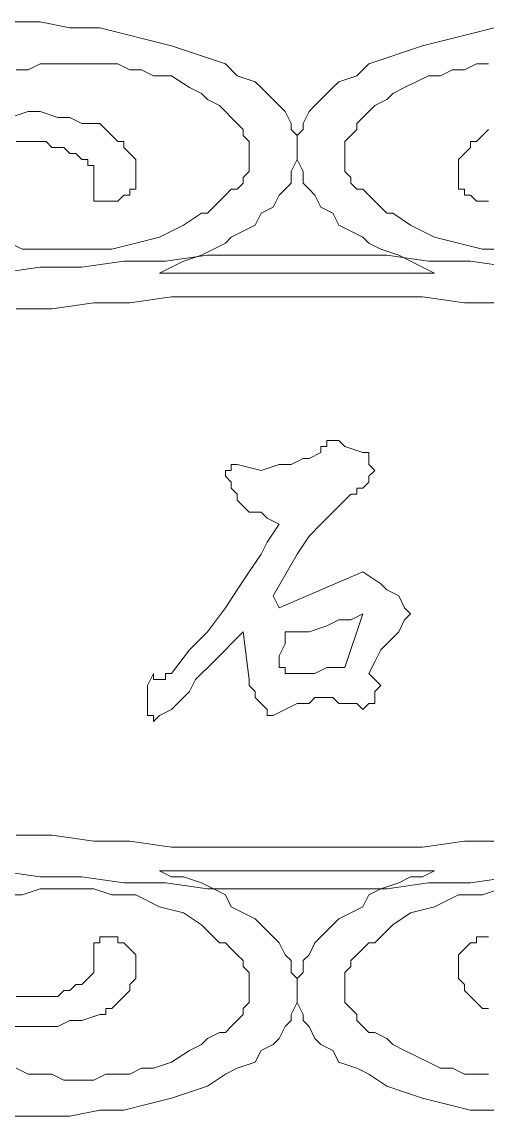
# Model space of a CAD drawing. Extents: x -66030 to 95157, y -13132 to 45879.
# Drawn here: x 863 to 1167, y 9827 to 10541 of the extents above; entities that cross this region are included whole.
import ezdxf

# ---------------------------------------------------------------- set-up
doc = ezdxf.new("R2010")
doc.units = 0
doc.header["$LTSCALE"] = 100
doc.header["$MEASUREMENT"] = 0
doc.layers.get('0').update_dxf_attribs({"linetype": 'CONTINUOUS'})

msp = doc.modelspace()

# ---------------------------------------------------------------- linework, layer by layer
at = {"lineweight": 0}
for points in [[(1172.11, 10537.47), (1156.49, 10533.56), (1140.86, 10529.65), (1125.24, 10525.75), (1113.52, 10521.84), (1101.8, 10517.94), (1090.09, 10514.03), (1082.27, 10506.22), (1070.56, 10502.31), (1066.65, 10498.41), (1058.84, 10490.59), (1054.93, 10486.69), (1051.03, 10482.78), (1047.12, 10474.97), (1047.12, 10471.06), (1043.21, 10467.16), (1043.21, 10459.35), (1043.21, 10459.35), (1043.21, 10459.35), (1043.21, 10459.35), (1043.21, 10459.35), (1043.21, 10459.35), (1043.21, 10467.16), (1039.31, 10471.06), (1039.31, 10474.97), (1035.4, 10482.78), (1031.5, 10486.69), (1027.59, 10490.59), (1019.78, 10498.41), (1015.87, 10502.31), (1004.15, 10506.22), (996.34, 10514.03), (984.62, 10517.94), (972.91, 10521.84), (961.19, 10525.75), (945.56, 10529.65), (929.94, 10533.56), (914.32, 10537.47), (894.79, 10537.47), (875.26, 10541.37), (855.73, 10541.37)], [(1172.11, 10537.47), (1156.49, 10533.56), (1140.86, 10529.65), (1125.24, 10525.75), (1113.52, 10521.84), (1101.8, 10517.94), (1090.09, 10514.03), (1082.27, 10506.22), (1070.56, 10502.31), (1066.65, 10498.41), (1058.84, 10490.59), (1054.93, 10486.69), (1051.03, 10482.78), (1047.12, 10474.97), (1047.12, 10471.06), (1043.21, 10467.16), (1043.21, 10459.35), (1043.21, 10459.35), (1043.21, 10459.35), (1043.21, 10459.35), (1043.21, 10459.35), (1043.21, 10459.35), (1043.21, 10467.16), (1039.31, 10471.06), (1039.31, 10474.97), (1035.4, 10482.78), (1031.5, 10486.69), (1027.59, 10490.59), (1019.78, 10498.41), (1015.87, 10502.31), (1004.15, 10506.22), (996.34, 10514.03), (984.62, 10517.94), (972.91, 10521.84), (961.19, 10525.75), (945.56, 10529.65), (929.94, 10533.56), (914.32, 10537.47), (894.79, 10537.47), (875.26, 10541.37), (855.73, 10541.37)], [(859.63, 10510.12), (867.45, 10510.12), (875.26, 10514.03), (883.07, 10514.03), (890.88, 10514.03), (898.69, 10514.03), (906.5, 10514.03), (910.41, 10514.03), (918.22, 10514.03), (926.03, 10514.03), (933.85, 10510.12), (941.66, 10510.12), (949.47, 10506.22), (961.19, 10506.22), (972.91, 10498.41), (980.72, 10494.5), (984.62, 10490.59), (992.44, 10486.69), (996.34, 10482.78), (1000.25, 10478.88), (1004.15, 10474.97), (1008.06, 10471.06), (1008.06, 10467.16), (1011.97, 10463.25), (1011.97, 10459.35), (1011.97, 10455.44), (1011.97, 10455.44), (1011.97, 10451.54), (1011.97, 10447.63), (1011.97, 10443.72), (1008.06, 10439.82), (1008.06, 10435.91), (1004.15, 10432.01), (1000.25, 10432.01), (996.34, 10428.1), (992.44, 10424.19), (988.53, 10420.29), (984.62, 10416.38), (980.72, 10416.38), (969, 10408.57), (953.38, 10400.76), (937.75, 10396.85), (922.13, 10392.95), (910.41, 10392.95), (898.69, 10392.95), (886.98, 10392.95), (875.26, 10392.95), (863.54, 10392.95), (855.73, 10396.85)], [(859.63, 10510.12), (867.45, 10510.12), (875.26, 10514.03), (883.07, 10514.03), (890.88, 10514.03), (898.69, 10514.03), (906.5, 10514.03), (910.41, 10514.03), (918.22, 10514.03), (926.03, 10514.03), (933.85, 10510.12), (941.66, 10510.12), (949.47, 10506.22), (961.19, 10506.22), (972.91, 10498.41), (980.72, 10494.5), (984.62, 10490.59), (992.44, 10486.69), (996.34, 10482.78), (1000.25, 10478.88), (1004.15, 10474.97), (1008.06, 10471.06), (1008.06, 10467.16), (1011.97, 10463.25), (1011.97, 10459.35), (1011.97, 10455.44), (1011.97, 10455.44), (1011.97, 10451.54), (1011.97, 10447.63), (1011.97, 10443.72), (1008.06, 10439.82), (1008.06, 10435.91), (1004.15, 10432.01), (1000.25, 10432.01), (996.34, 10428.1), (992.44, 10424.19), (988.53, 10420.29), (984.62, 10416.38), (980.72, 10416.38), (969, 10408.57), (953.38, 10400.76), (937.75, 10396.85), (922.13, 10392.95), (910.41, 10392.95), (898.69, 10392.95), (886.98, 10392.95), (875.26, 10392.95), (863.54, 10392.95), (855.73, 10396.85)], [(1168.2, 10514.03), (1160.39, 10514.03), (1152.58, 10510.12), (1144.77, 10510.12), (1136.96, 10506.22), (1129.15, 10506.22), (1113.52, 10498.41), (1105.71, 10494.5), (1101.8, 10490.59), (1093.99, 10486.69), (1090.09, 10482.78), (1086.18, 10478.88), (1082.27, 10474.97), (1082.27, 10471.06), (1078.37, 10467.16), (1074.46, 10463.25), (1074.46, 10459.35), (1074.46, 10455.44), (1074.46, 10455.44), (1074.46, 10451.54), (1074.46, 10447.63), (1074.46, 10443.72), (1078.37, 10439.82), (1078.37, 10435.91), (1082.27, 10432.01), (1086.18, 10432.01), (1090.09, 10428.1), (1093.99, 10424.19), (1097.9, 10420.29), (1101.8, 10416.38), (1105.71, 10416.38), (1117.43, 10408.57), (1133.05, 10400.76), (1148.67, 10396.85), (1164.3, 10392.95), (1176.02, 10392.95)], [(1168.2, 10514.03), (1160.39, 10514.03), (1152.58, 10510.12), (1144.77, 10510.12), (1136.96, 10506.22), (1129.15, 10506.22), (1113.52, 10498.41), (1105.71, 10494.5), (1101.8, 10490.59), (1093.99, 10486.69), (1090.09, 10482.78), (1086.18, 10478.88), (1082.27, 10474.97), (1082.27, 10471.06), (1078.37, 10467.16), (1074.46, 10463.25), (1074.46, 10459.35), (1074.46, 10455.44), (1074.46, 10455.44), (1074.46, 10451.54), (1074.46, 10447.63), (1074.46, 10443.72), (1078.37, 10439.82), (1078.37, 10435.91), (1082.27, 10432.01), (1086.18, 10432.01), (1090.09, 10428.1), (1093.99, 10424.19), (1097.9, 10420.29), (1101.8, 10416.38), (1105.71, 10416.38), (1117.43, 10408.57), (1133.05, 10400.76), (1148.67, 10396.85), (1164.3, 10392.95), (1176.02, 10392.95)], [(859.63, 10463.25), (863.54, 10463.25), (871.35, 10463.25), (875.26, 10463.25), (879.16, 10463.25), (883.07, 10459.35), (886.98, 10459.35), (890.88, 10459.35), (894.79, 10455.44), (898.69, 10455.44), (902.6, 10451.54), (906.5, 10451.54), (906.5, 10447.63), (910.41, 10447.63), (910.41, 10443.72), (910.41, 10439.82), (910.41, 10439.82), (910.41, 10435.91), (910.41, 10432.01), (910.41, 10428.1), (910.41, 10428.1), (910.41, 10424.19), (914.32, 10424.19), (914.32, 10424.19), (918.22, 10424.19), (918.22, 10424.19), (922.13, 10424.19), (926.03, 10424.19), (926.03, 10424.19), (929.94, 10428.1), (933.85, 10428.1), (933.85, 10432.01), (937.75, 10432.01), (937.75, 10435.91), (937.75, 10439.82), (937.75, 10443.72), (937.75, 10447.63), (937.75, 10451.54), (933.85, 10455.44), (933.85, 10455.44), (929.94, 10459.35), (929.94, 10463.25), (926.03, 10463.25), (922.13, 10467.16), (918.22, 10471.06), (918.22, 10471.06), (914.32, 10474.97), (902.6, 10474.97), (894.79, 10478.88), (886.98, 10478.88), (875.26, 10482.78), (867.45, 10482.78), (855.73, 10478.88)], [(859.63, 10463.25), (863.54, 10463.25), (871.35, 10463.25), (875.26, 10463.25), (879.16, 10463.25), (883.07, 10459.35), (886.98, 10459.35), (890.88, 10459.35), (894.79, 10455.44), (898.69, 10455.44), (902.6, 10451.54), (906.5, 10451.54), (906.5, 10447.63), (910.41, 10447.63), (910.41, 10443.72), (910.41, 10439.82), (910.41, 10439.82), (910.41, 10435.91), (910.41, 10432.01), (910.41, 10428.1), (910.41, 10428.1), (910.41, 10424.19), (914.32, 10424.19), (914.32, 10424.19), (918.22, 10424.19), (918.22, 10424.19), (922.13, 10424.19), (926.03, 10424.19), (926.03, 10424.19), (929.94, 10428.1), (933.85, 10428.1), (933.85, 10432.01), (937.75, 10432.01), (937.75, 10435.91), (937.75, 10439.82), (937.75, 10443.72), (937.75, 10447.63), (937.75, 10451.54), (933.85, 10455.44), (933.85, 10455.44), (929.94, 10459.35), (929.94, 10463.25), (926.03, 10463.25), (922.13, 10467.16), (918.22, 10471.06), (918.22, 10471.06), (914.32, 10474.97), (902.6, 10474.97), (894.79, 10478.88), (886.98, 10478.88), (875.26, 10482.78), (867.45, 10482.78), (855.73, 10478.88)], [(1168.2, 10424.19), (1164.3, 10424.19), (1160.39, 10424.19), (1160.39, 10424.19), (1156.49, 10428.1), (1152.58, 10428.1), (1152.58, 10432.01), (1148.67, 10432.01), (1148.67, 10435.91), (1148.67, 10439.82), (1148.67, 10443.72), (1148.67, 10447.63), (1148.67, 10451.54), (1152.58, 10455.44), (1152.58, 10455.44), (1156.49, 10459.35), (1156.49, 10463.25), (1160.39, 10463.25), (1164.3, 10467.16), (1168.2, 10471.06)], [(1168.2, 10424.19), (1164.3, 10424.19), (1160.39, 10424.19), (1160.39, 10424.19), (1156.49, 10428.1), (1152.58, 10428.1), (1152.58, 10432.01), (1148.67, 10432.01), (1148.67, 10435.91), (1148.67, 10439.82), (1148.67, 10443.72), (1148.67, 10447.63), (1148.67, 10451.54), (1152.58, 10455.44), (1152.58, 10455.44), (1156.49, 10459.35), (1156.49, 10463.25), (1160.39, 10463.25), (1164.3, 10467.16), (1168.2, 10471.06)], [(1043.21, 10459.35), (1043.21, 10455.44), (1043.21, 10455.44), (1043.21, 10451.54), (1039.31, 10443.72), (1039.31, 10435.91), (1035.4, 10432.01), (1031.5, 10428.1), (1027.59, 10420.29), (1019.78, 10416.38), (1015.87, 10408.57), (1008.06, 10404.66), (1000.25, 10400.76), (996.34, 10396.85), (988.53, 10392.95), (980.72, 10389.04), (969, 10385.13), (961.19, 10381.23), (953.38, 10377.32), (1043.21, 10377.32), (1133.05, 10377.32), (1125.24, 10381.23), (1117.43, 10385.13), (1109.62, 10389.04), (1097.9, 10392.95), (1090.09, 10396.85), (1086.18, 10400.76), (1078.37, 10404.66), (1070.56, 10408.57), (1066.65, 10416.38), (1058.84, 10420.29), (1054.93, 10428.1), (1051.03, 10432.01), (1047.12, 10435.91), (1047.12, 10443.72), (1043.21, 10451.54), (1043.21, 10455.44), (1043.21, 10455.44), (1043.21, 10455.44), (1043.21, 10455.44), (1043.21, 10455.44), (1043.21, 10455.44), (1043.21, 10455.44), (1043.21, 10455.44), (1043.21, 10455.44), (1043.21, 10455.44), (1043.21, 10455.44), (1043.21, 10455.44), (1043.21, 10455.44), (1043.21, 10455.44), (1043.21, 10455.44), (1043.21, 10455.44)], [(1183.83, 10381.23), (1156.49, 10385.13), (1129.15, 10385.13), (1101.8, 10389.04), (1074.46, 10389.04), (1043.21, 10389.04), (1015.87, 10389.04), (984.62, 10389.04), (957.28, 10385.13), (929.94, 10385.13), (902.6, 10381.23), (875.26, 10381.23), (847.92, 10377.32)], [(1179.92, 10357.79), (1152.58, 10357.79), (1125.24, 10361.7), (1097.9, 10361.7), (1070.56, 10361.7), (1043.21, 10361.7), (1015.87, 10361.7), (988.53, 10361.7), (961.19, 10361.7), (933.85, 10357.79), (910.41, 10357.79), (883.07, 10353.89), (859.63, 10353.89)], [(859.63, 10010.16), (883.07, 10010.16), (910.41, 10006.25), (933.85, 10006.25), (961.19, 10002.35), (988.53, 10002.35), (1015.87, 10002.35), (1043.21, 10002.35), (1043.21, 10002.35), (1070.56, 10002.35), (1097.9, 10002.35), (1125.24, 10002.35), (1152.58, 10006.25), (1179.92, 10006.25)], [(847.92, 9986.72), (875.26, 9982.82), (902.6, 9982.82), (929.94, 9978.91), (957.28, 9978.91), (984.62, 9975.01), (1015.87, 9975.01), (1043.21, 9975.01), (1043.21, 9975.01), (1074.46, 9975.01), (1101.8, 9975.01), (1129.15, 9978.91), (1156.49, 9978.91), (1183.83, 9982.82)], [(859.63, 9857.83), (867.45, 9853.92), (875.26, 9853.92), (883.07, 9853.92), (890.88, 9850.02), (898.69, 9850.02), (906.5, 9850.02), (910.41, 9850.02), (918.22, 9853.92), (926.03, 9853.92), (933.85, 9853.92), (941.66, 9857.83), (949.47, 9857.83), (961.19, 9861.73), (972.91, 9869.55), (980.72, 9873.45), (984.62, 9877.36), (992.44, 9881.26), (996.34, 9881.26), (1000.25, 9885.17), (1004.15, 9889.08), (1008.06, 9892.98), (1008.06, 9896.89), (1011.97, 9900.79), (1011.97, 9904.7), (1011.97, 9908.61), (1011.97, 9912.51), (1011.97, 9916.42), (1011.97, 9920.32), (1011.97, 9920.32), (1008.06, 9924.23), (1008.06, 9928.14), (1004.15, 9932.04), (1000.25, 9935.95), (996.34, 9939.85), (992.44, 9939.85), (988.53, 9943.76), (984.62, 9947.67), (980.72, 9951.57), (969, 9959.38), (953.38, 9963.29), (937.75, 9971.1), (922.13, 9971.1), (910.41, 9975.01), (898.69, 9975.01), (886.98, 9975.01), (875.26, 9975.01), (863.54, 9971.1), (855.73, 9971.1)], [(859.63, 9857.83), (867.45, 9853.92), (875.26, 9853.92), (883.07, 9853.92), (890.88, 9850.02), (898.69, 9850.02), (906.5, 9850.02), (910.41, 9850.02), (918.22, 9853.92), (926.03, 9853.92), (933.85, 9853.92), (941.66, 9857.83), (949.47, 9857.83), (961.19, 9861.73), (972.91, 9869.55), (980.72, 9873.45), (984.62, 9877.36), (992.44, 9881.26), (996.34, 9881.26), (1000.25, 9885.17), (1004.15, 9889.08), (1008.06, 9892.98), (1008.06, 9896.89), (1011.97, 9900.79), (1011.97, 9904.7), (1011.97, 9908.61), (1011.97, 9912.51), (1011.97, 9916.42), (1011.97, 9920.32), (1011.97, 9920.32), (1008.06, 9924.23), (1008.06, 9928.14), (1004.15, 9932.04), (1000.25, 9935.95), (996.34, 9939.85), (992.44, 9939.85), (988.53, 9943.76), (984.62, 9947.67), (980.72, 9951.57), (969, 9959.38), (953.38, 9963.29), (937.75, 9971.1), (922.13, 9971.1), (910.41, 9975.01), (898.69, 9975.01), (886.98, 9975.01), (875.26, 9975.01), (863.54, 9971.1), (855.73, 9971.1)], [(1168.2, 9853.92), (1160.39, 9853.92), (1152.58, 9853.92), (1144.77, 9857.83), (1136.96, 9857.83), (1129.15, 9861.73), (1113.52, 9869.55), (1105.71, 9873.45), (1101.8, 9877.36), (1093.99, 9881.26), (1090.09, 9881.26), (1086.18, 9885.17), (1082.27, 9889.08), (1082.27, 9892.98), (1078.37, 9896.89), (1074.46, 9900.79), (1074.46, 9904.7), (1074.46, 9908.61), (1074.46, 9912.51), (1074.46, 9916.42), (1074.46, 9920.32), (1074.46, 9920.32), (1078.37, 9924.23), (1078.37, 9928.14), (1082.27, 9932.04), (1086.18, 9935.95), (1090.09, 9939.85), (1093.99, 9939.85), (1097.9, 9943.76), (1101.8, 9947.67), (1105.71, 9951.57), (1117.43, 9959.38), (1133.05, 9963.29), (1148.67, 9971.1), (1164.3, 9971.1), (1176.02, 9975.01)], [(1168.2, 9853.92), (1160.39, 9853.92), (1152.58, 9853.92), (1144.77, 9857.83), (1136.96, 9857.83), (1129.15, 9861.73), (1113.52, 9869.55), (1105.71, 9873.45), (1101.8, 9877.36), (1093.99, 9881.26), (1090.09, 9881.26), (1086.18, 9885.17), (1082.27, 9889.08), (1082.27, 9892.98), (1078.37, 9896.89), (1074.46, 9900.79), (1074.46, 9904.7), (1074.46, 9908.61), (1074.46, 9912.51), (1074.46, 9916.42), (1074.46, 9920.32), (1074.46, 9920.32), (1078.37, 9924.23), (1078.37, 9928.14), (1082.27, 9932.04), (1086.18, 9935.95), (1090.09, 9939.85), (1093.99, 9939.85), (1097.9, 9943.76), (1101.8, 9947.67), (1105.71, 9951.57), (1117.43, 9959.38), (1133.05, 9963.29), (1148.67, 9971.1), (1164.3, 9971.1), (1176.02, 9975.01)], [(859.63, 9904.7), (863.54, 9904.7), (871.35, 9904.7), (875.26, 9904.7), (879.16, 9904.7), (883.07, 9904.7), (886.98, 9904.7), (890.88, 9908.61), (894.79, 9908.61), (898.69, 9912.51), (902.6, 9912.51), (906.5, 9916.42), (906.5, 9916.42), (910.41, 9920.32), (910.41, 9920.32), (910.41, 9924.23), (910.41, 9928.14), (910.41, 9928.14), (910.41, 9932.04), (910.41, 9935.95), (910.41, 9939.85), (910.41, 9939.85), (914.32, 9939.85), (914.32, 9943.76), (918.22, 9943.76), (918.22, 9943.76), (922.13, 9943.76), (926.03, 9943.76), (926.03, 9939.85), (929.94, 9939.85), (933.85, 9935.95), (933.85, 9935.95), (937.75, 9932.04), (937.75, 9928.14), (937.75, 9928.14), (937.75, 9924.23), (937.75, 9920.32), (937.75, 9916.42), (933.85, 9912.51), (933.85, 9908.61), (929.94, 9904.7), (929.94, 9904.7), (926.03, 9900.79), (922.13, 9896.89), (918.22, 9896.89), (918.22, 9892.98), (914.32, 9892.98), (902.6, 9889.08), (894.79, 9889.08), (886.98, 9885.17), (875.26, 9885.17), (867.45, 9885.17), (855.73, 9885.17)], [(859.63, 9904.7), (863.54, 9904.7), (871.35, 9904.7), (875.26, 9904.7), (879.16, 9904.7), (883.07, 9904.7), (886.98, 9904.7), (890.88, 9908.61), (894.79, 9908.61), (898.69, 9912.51), (902.6, 9912.51), (906.5, 9916.42), (906.5, 9916.42), (910.41, 9920.32), (910.41, 9920.32), (910.41, 9924.23), (910.41, 9928.14), (910.41, 9928.14), (910.41, 9932.04), (910.41, 9935.95), (910.41, 9939.85), (910.41, 9939.85), (914.32, 9939.85), (914.32, 9943.76), (918.22, 9943.76), (918.22, 9943.76), (922.13, 9943.76), (926.03, 9943.76), (926.03, 9939.85), (929.94, 9939.85), (933.85, 9935.95), (933.85, 9935.95), (937.75, 9932.04), (937.75, 9928.14), (937.75, 9928.14), (937.75, 9924.23), (937.75, 9920.32), (937.75, 9916.42), (933.85, 9912.51), (933.85, 9908.61), (929.94, 9904.7), (929.94, 9904.7), (926.03, 9900.79), (922.13, 9896.89), (918.22, 9896.89), (918.22, 9892.98), (914.32, 9892.98), (902.6, 9889.08), (894.79, 9889.08), (886.98, 9885.17), (875.26, 9885.17), (867.45, 9885.17), (855.73, 9885.17)], [(1168.2, 9943.76), (1164.3, 9943.76), (1160.39, 9943.76), (1160.39, 9939.85), (1156.49, 9939.85), (1152.58, 9935.95), (1152.58, 9935.95), (1148.67, 9932.04), (1148.67, 9928.14), (1148.67, 9928.14), (1148.67, 9924.23), (1148.67, 9920.32), (1148.67, 9916.42), (1152.58, 9912.51), (1152.58, 9908.61), (1156.49, 9904.7), (1156.49, 9904.7), (1160.39, 9900.79), (1164.3, 9896.89), (1168.2, 9896.89)], [(1168.2, 9943.76), (1164.3, 9943.76), (1160.39, 9943.76), (1160.39, 9939.85), (1156.49, 9939.85), (1152.58, 9935.95), (1152.58, 9935.95), (1148.67, 9932.04), (1148.67, 9928.14), (1148.67, 9928.14), (1148.67, 9924.23), (1148.67, 9920.32), (1148.67, 9916.42), (1152.58, 9912.51), (1152.58, 9908.61), (1156.49, 9904.7), (1156.49, 9904.7), (1160.39, 9900.79), (1164.3, 9896.89), (1168.2, 9896.89)], [(1043.21, 9908.61), (1043.21, 9908.61), (1043.21, 9908.61), (1043.21, 9904.7)], [(855.73, 9826.58), (875.26, 9826.58), (894.79, 9826.58), (914.32, 9830.49), (929.94, 9830.49), (945.56, 9834.39), (961.19, 9838.3), (972.91, 9842.2), (984.62, 9846.11), (996.34, 9853.92), (1004.15, 9857.83), (1015.87, 9861.73), (1019.78, 9869.55), (1027.59, 9873.45), (1031.5, 9877.36), (1035.4, 9885.17), (1039.31, 9889.08), (1039.31, 9892.98), (1043.21, 9900.79), (1043.21, 9904.7), (1043.21, 9904.7), (1043.21, 9904.7), (1043.21, 9904.7), (1043.21, 9904.7), (1043.21, 9900.79), (1047.12, 9892.98), (1047.12, 9889.08), (1051.03, 9885.17), (1054.93, 9877.36), (1058.84, 9873.45), (1066.65, 9869.55), (1070.56, 9861.73), (1082.27, 9857.83), (1090.09, 9853.92), (1101.8, 9846.11), (1113.52, 9842.2), (1125.24, 9838.3), (1140.86, 9834.39), (1156.49, 9830.49), (1172.11, 9830.49)], [(855.73, 9826.58), (875.26, 9826.58), (894.79, 9826.58), (914.32, 9830.49), (929.94, 9830.49), (945.56, 9834.39), (961.19, 9838.3), (972.91, 9842.2), (984.62, 9846.11), (996.34, 9853.92), (1004.15, 9857.83), (1015.87, 9861.73), (1019.78, 9869.55), (1027.59, 9873.45), (1031.5, 9877.36), (1035.4, 9885.17), (1039.31, 9889.08), (1039.31, 9892.98), (1043.21, 9900.79), (1043.21, 9904.7), (1043.21, 9904.7), (1043.21, 9904.7), (1043.21, 9904.7), (1043.21, 9904.7), (1043.21, 9900.79), (1047.12, 9892.98), (1047.12, 9889.08), (1051.03, 9885.17), (1054.93, 9877.36), (1058.84, 9873.45), (1066.65, 9869.55), (1070.56, 9861.73), (1082.27, 9857.83), (1090.09, 9853.92), (1101.8, 9846.11), (1113.52, 9842.2), (1125.24, 9838.3), (1140.86, 9834.39), (1156.49, 9830.49), (1172.11, 9830.49)]]:
    msp.add_lwpolyline(points, dxfattribs=at)
for points in [[(1043.21, 10459.35), (1043.21, 10455.44), (1043.21, 10455.44), (1043.21, 10451.54), (1039.31, 10443.72), (1039.31, 10435.91), (1035.4, 10432.01), (1031.5, 10428.1), (1027.59, 10420.29), (1019.78, 10416.38), (1015.87, 10408.57), (1008.06, 10404.66), (1000.25, 10400.76), (996.34, 10396.85), (988.53, 10392.95), (980.72, 10389.04), (969, 10385.13), (961.19, 10381.23), (953.38, 10377.32), (1043.21, 10377.32), (1133.05, 10377.32), (1125.24, 10381.23), (1117.43, 10385.13), (1109.62, 10389.04), (1097.9, 10392.95), (1090.09, 10396.85), (1086.18, 10400.76), (1078.37, 10404.66), (1070.56, 10408.57), (1066.65, 10416.38), (1058.84, 10420.29), (1054.93, 10428.1), (1051.03, 10432.01), (1047.12, 10435.91), (1047.12, 10443.72), (1043.21, 10451.54), (1043.21, 10455.44), (1043.21, 10455.44), (1043.21, 10455.44), (1043.21, 10455.44), (1043.21, 10455.44), (1043.21, 10455.44), (1043.21, 10455.44), (1043.21, 10455.44), (1043.21, 10455.44), (1043.21, 10455.44), (1043.21, 10455.44), (1043.21, 10455.44), (1043.21, 10455.44), (1043.21, 10455.44), (1043.21, 10455.44), (1043.21, 10455.44), (1043.21, 10459.35)], [(1043.21, 10459.35), (1043.21, 10459.35), (1043.21, 10459.35)], [(1043.21, 10459.35), (1043.21, 10459.35), (1043.21, 10459.35)], [(1043.21, 10459.35), (1043.21, 10459.35), (1043.21, 10459.35)], [(1043.21, 10459.35), (1043.21, 10459.35), (1043.21, 10459.35)], [(1117.43, 10154.68), (1113.52, 10150.78), (1109.62, 10142.96), (1101.8, 10135.15), (1097.9, 10131.25), (1093.99, 10123.43), (1090.09, 10115.62), (1093.99, 10111.72), (1093.99, 10111.72), (1097.9, 10107.81), (1097.9, 10107.81), (1093.99, 10103.9), (1093.99, 10100), (1093.99, 10096.09), (1093.99, 10096.09), (1090.09, 10096.09), (1090.09, 10096.09), (1086.18, 10092.19), (1082.27, 10096.09), (1070.56, 10096.09), (1066.65, 10100), (1062.74, 10100), (1062.74, 10100), (1058.84, 10100), (1054.93, 10100), (1051.03, 10096.09), (1047.12, 10096.09), (1043.21, 10096.09), (1027.59, 10088.28), (1023.68, 10088.28), (1023.68, 10092.19), (1019.78, 10096.09), (1019.78, 10096.09), (1015.87, 10100), (1015.87, 10103.9), (1011.97, 10107.81), (1011.97, 10111.72), (1008.06, 10142.96), (1004.15, 10139.06), (1000.25, 10135.15), (996.34, 10131.25), (988.53, 10123.43), (976.81, 10111.72), (972.91, 10103.9), (965.09, 10096.09), (961.19, 10092.19), (953.38, 10088.28), (949.47, 10084.37), (949.47, 10084.37), (949.47, 10088.28), (945.56, 10088.28), (945.56, 10092.19), (945.56, 10096.09), (945.56, 10103.9), (945.56, 10107.81), (949.47, 10115.62), (949.47, 10115.62), (949.47, 10111.72), (953.38, 10111.72), (953.38, 10111.72), (953.38, 10111.72), (957.28, 10111.72), (957.28, 10115.62), (961.19, 10115.62), (972.91, 10131.25), (984.62, 10142.96), (996.34, 10158.59), (1004.15, 10170.31), (1011.97, 10182.02), (1019.78, 10193.74), (1023.68, 10201.55), (1031.5, 10213.27), (1023.68, 10217.18), (1019.78, 10221.08), (1011.97, 10221.08), (1008.06, 10224.99), (1004.15, 10228.89), (1004.15, 10232.8), (1000.25, 10236.71), (1000.25, 10236.71), (1000.25, 10240.61), (996.34, 10244.52), (996.34, 10244.52), (996.34, 10248.42), (1000.25, 10248.42), (1000.25, 10252.33), (1000.25, 10252.33), (1004.15, 10252.33), (1019.78, 10248.42), (1031.5, 10252.33), (1039.31, 10252.33), (1047.12, 10256.24), (1051.03, 10256.24), (1058.84, 10260.14), (1058.84, 10264.05), (1058.84, 10264.05), (1062.74, 10264.05), (1062.74, 10267.95), (1062.74, 10267.95), (1066.65, 10267.95), (1070.56, 10267.95), (1074.46, 10264.05), (1086.18, 10260.14), (1090.09, 10260.14), (1090.09, 10256.24), (1090.09, 10256.24), (1090.09, 10252.33), (1093.99, 10248.42), (1093.99, 10248.42), (1090.09, 10244.52), (1090.09, 10240.61), (1086.18, 10236.71), (1082.27, 10236.71), (1082.27, 10232.8), (1078.37, 10232.8), (1074.46, 10228.89), (1070.56, 10224.99), (1066.65, 10221.08), (1058.84, 10213.27), (1051.03, 10205.46), (1043.21, 10193.74), (1027.59, 10166.4), (1031.5, 10158.59), (1086.18, 10182.02), (1097.9, 10174.21), (1101.8, 10170.31), (1109.62, 10166.4), (1113.52, 10158.59), (1117.43, 10154.68)], [(1086.18, 10154.68), (1078.37, 10150.78), (1070.56, 10150.78), (1062.74, 10146.87), (1051.03, 10142.96), (1043.21, 10142.96), (1035.4, 10142.96), (1035.4, 10139.06), (1035.4, 10135.15), (1031.5, 10127.34), (1031.5, 10123.43), (1031.5, 10123.43), (1031.5, 10119.53), (1035.4, 10119.53), (1035.4, 10115.62), (1035.4, 10115.62), (1039.31, 10115.62), (1039.31, 10115.62), (1043.21, 10115.62), (1047.12, 10115.62), (1054.93, 10115.62), (1062.74, 10119.53), (1066.65, 10119.53), (1070.56, 10119.53), (1074.46, 10119.53), (1086.18, 10154.68)], [(1043.21, 9986.72), (1133.05, 9986.72), (1125.24, 9982.82), (1117.43, 9982.82), (1109.62, 9978.91), (1097.9, 9975.01), (1090.09, 9971.1), (1086.18, 9963.29), (1078.37, 9959.38), (1070.56, 9955.48), (1066.65, 9951.57), (1058.84, 9943.76), (1054.93, 9939.85), (1051.03, 9932.04), (1047.12, 9928.14), (1047.12, 9920.32), (1043.21, 9916.42), (1043.21, 9908.61), (1043.21, 9908.61), (1043.21, 9908.61), (1043.21, 9916.42), (1039.31, 9920.32), (1039.31, 9928.14), (1035.4, 9932.04), (1031.5, 9939.85), (1027.59, 9943.76), (1019.78, 9951.57), (1015.87, 9955.48), (1008.06, 9959.38), (1000.25, 9963.29), (996.34, 9971.1), (988.53, 9975.01), (980.72, 9978.91), (969, 9982.82), (961.19, 9982.82), (953.38, 9986.72), (1043.21, 9986.72)], [(1043.21, 9986.72), (1133.05, 9986.72), (1125.24, 9982.82), (1117.43, 9982.82), (1109.62, 9978.91), (1097.9, 9975.01), (1090.09, 9971.1), (1086.18, 9963.29), (1078.37, 9959.38), (1070.56, 9955.48), (1066.65, 9951.57), (1058.84, 9943.76), (1054.93, 9939.85), (1051.03, 9932.04), (1047.12, 9928.14), (1047.12, 9920.32), (1043.21, 9916.42), (1043.21, 9908.61), (1043.21, 9908.61), (1043.21, 9908.61), (1043.21, 9916.42), (1039.31, 9920.32), (1039.31, 9928.14), (1035.4, 9932.04), (1031.5, 9939.85), (1027.59, 9943.76), (1019.78, 9951.57), (1015.87, 9955.48), (1008.06, 9959.38), (1000.25, 9963.29), (996.34, 9971.1), (988.53, 9975.01), (980.72, 9978.91), (969, 9982.82), (961.19, 9982.82), (953.38, 9986.72), (1043.21, 9986.72)], [(1043.21, 9908.61), (1043.21, 9908.61), (1043.21, 9908.61), (1043.21, 9904.7), (1043.21, 9908.61)], [(1043.21, 9908.61), (1043.21, 9908.61), (1043.21, 9908.61)], [(1043.21, 9908.61), (1043.21, 9908.61), (1043.21, 9908.61)], [(1043.21, 9908.61), (1043.21, 9908.61), (1043.21, 9908.61)], [(1043.21, 9908.61), (1043.21, 9908.61), (1043.21, 9908.61)], [(1043.21, 9908.61), (1043.21, 9908.61), (1043.21, 9908.61)], [(1043.21, 9908.61), (1043.21, 9908.61), (1043.21, 9908.61)], [(1043.21, 9908.61), (1043.21, 9908.61), (1043.21, 9908.61)], [(1043.21, 9908.61), (1043.21, 9908.61), (1043.21, 9908.61)], [(1043.21, 9908.61), (1043.21, 9908.61), (1043.21, 9908.61)], [(1043.21, 9908.61), (1043.21, 9908.61), (1043.21, 9908.61)], [(1043.21, 9908.61), (1043.21, 9908.61), (1043.21, 9908.61)], [(1043.21, 9908.61), (1043.21, 9908.61), (1043.21, 9908.61)], [(1043.21, 9904.7), (1043.21, 9904.7), (1043.21, 9904.7)], [(1043.21, 9904.7), (1043.21, 9904.7), (1043.21, 9904.7)], [(1043.21, 9904.7), (1043.21, 9904.7), (1043.21, 9904.7)], [(1043.21, 9904.7), (1043.21, 9904.7), (1043.21, 9904.7)]]:
    msp.add_lwpolyline(points, close=True, dxfattribs=at)

doc.saveas('drawing.dxf')
